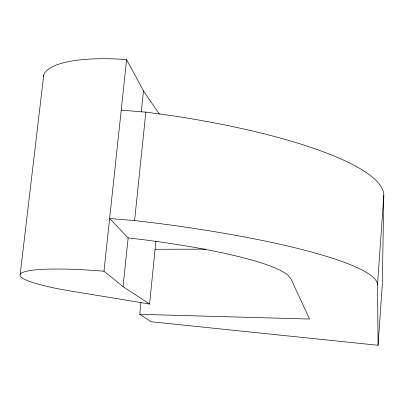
<?xml version="1.0" encoding="UTF-8"?>
<svg xmlns="http://www.w3.org/2000/svg" width="404" height="404" viewBox="0 0 404 404"><rect width="100%" height="100%" fill="white"/><g stroke="black" fill="none" stroke-linecap="round" stroke-linejoin="round"><path stroke-width="0.61" d="M121.215 110.156L145.829 112.135L169.246 115.261A265.68 57.762 6.4 0 1 383.8 195.511L382.305 284.684L378.068 345.284L151.066 321.741L139.774 314.332L140.981 302.455M378.068 345.284L377.508 284.669L383.8 195.511M149.576 304.035L123.053 286.628L103.98 271.225A95.95 12.287 5.8 0 0 20.705 273.639A95.95 12.287 5.8 0 0 81.527 292.779L149.576 304.035L155.878 241.314M123.053 286.628L128.134 237.931L109.62 218.493L134.588 220.574L158.383 223.407A268.913 39.345 6 0 1 377.508 284.669M141.254 112.135L143.465 90.92L126.624 59.651A93.445 26.755 6.8 0 0 43.475 76.305M134.588 220.574L145.829 112.135M103.98 271.225L126.624 59.651M20.2 274.291L43.723 75.144M155.202 249.283L205.57 249.172M139.774 314.332L309.58 319.039L290.991 278.937L288.118 275.376A179.3 25.912 5.9 0 0 142.011 239.552L128.134 237.931M143.465 90.92L159.358 114.074"/></g></svg>
